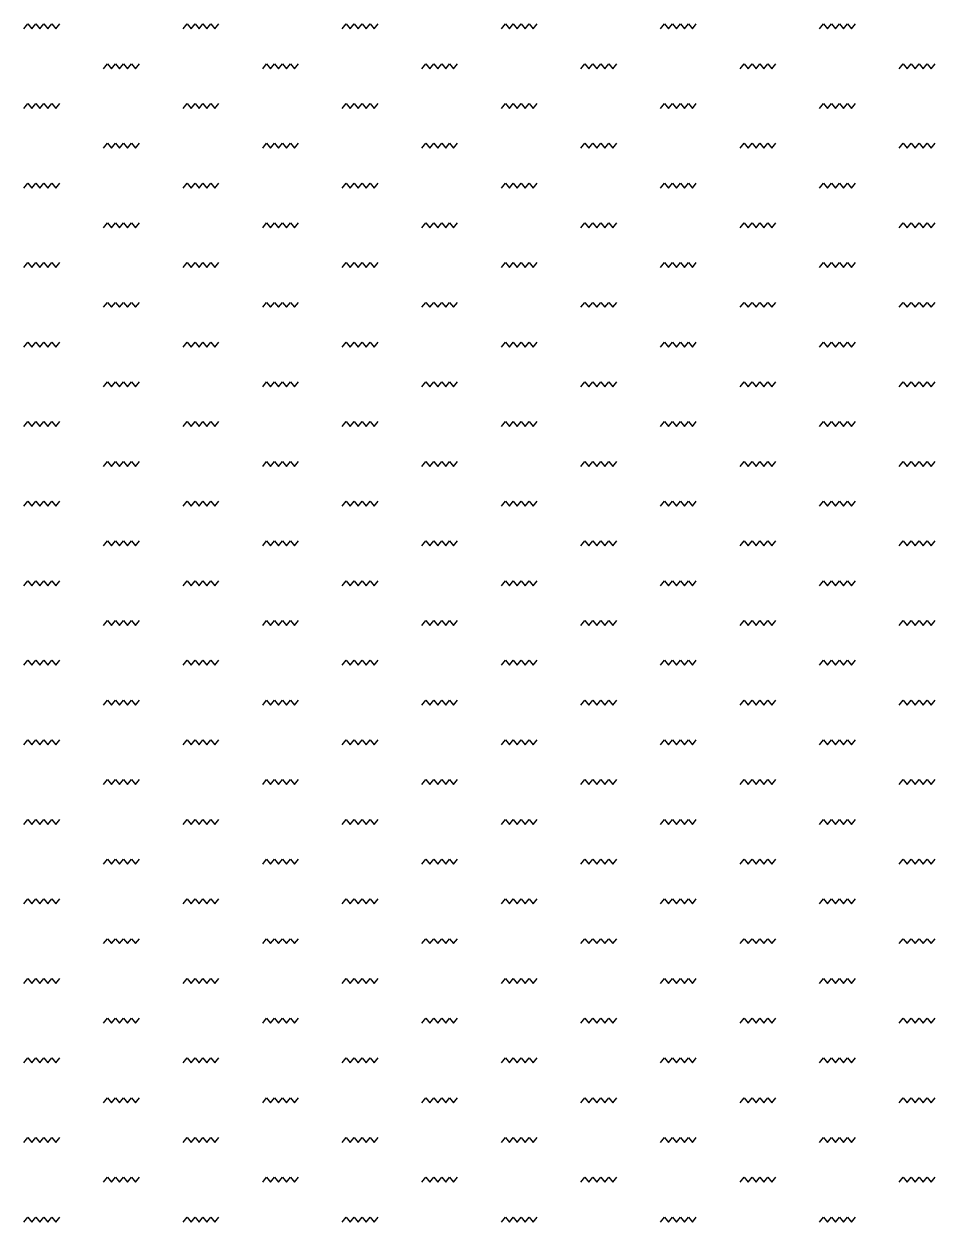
# Model space of a CAD drawing. Extents: x 0 to 1996, y -10 to 19965.
# Drawn here: x 40 to 956, y 7480 to 8685 of the extents above; entities that cross this region are included whole.
import ezdxf

# ---------------------------------------------------------------- set-up
doc = ezdxf.new("R2010")
doc.units = 0

msp = doc.modelspace()

# ---------------------------------------------------------------- linework, layer by layer
for points in [[(40, 8680), (44, 8685), (48, 8680), (52, 8685), (56, 8680), (60, 8685), (64, 8680), (68, 8685), (72, 8680), (76, 8685)], [(200, 8680), (204, 8685), (208, 8680), (212, 8685), (216, 8680), (220, 8685), (224, 8680), (228, 8685), (232, 8680), (236, 8685)], [(360, 8680), (364, 8685), (368, 8680), (372, 8685), (376, 8680), (380, 8685), (384, 8680), (388, 8685), (392, 8680), (396, 8685)], [(520, 8680), (524, 8685), (528, 8680), (532, 8685), (536, 8680), (540, 8685), (544, 8680), (548, 8685), (552, 8680), (556, 8685)], [(680, 8680), (684, 8685), (688, 8680), (692, 8685), (696, 8680), (700, 8685), (704, 8680), (708, 8685), (712, 8680), (716, 8685)], [(840, 8680), (844, 8685), (848, 8680), (852, 8685), (856, 8680), (860, 8685), (864, 8680), (868, 8685), (872, 8680), (876, 8685)], [(120, 8640), (124, 8645), (128, 8640), (132, 8645), (136, 8640), (140, 8645), (144, 8640), (148, 8645), (152, 8640), (156, 8645)], [(280, 8640), (284, 8645), (288, 8640), (292, 8645), (296, 8640), (300, 8645), (304, 8640), (308, 8645), (312, 8640), (316, 8645)], [(440, 8640), (444, 8645), (448, 8640), (452, 8645), (456, 8640), (460, 8645), (464, 8640), (468, 8645), (472, 8640), (476, 8645)], [(600, 8640), (604, 8645), (608, 8640), (612, 8645), (616, 8640), (620, 8645), (624, 8640), (628, 8645), (632, 8640), (636, 8645)], [(760, 8640), (764, 8645), (768, 8640), (772, 8645), (776, 8640), (780, 8645), (784, 8640), (788, 8645), (792, 8640), (796, 8645)], [(920, 8640), (924, 8645), (928, 8640), (932, 8645), (936, 8640), (940, 8645), (944, 8640), (948, 8645), (952, 8640), (956, 8645)], [(40, 8600), (44, 8605), (48, 8600), (52, 8605), (56, 8600), (60, 8605), (64, 8600), (68, 8605), (72, 8600), (76, 8605)], [(200, 8600), (204, 8605), (208, 8600), (212, 8605), (216, 8600), (220, 8605), (224, 8600), (228, 8605), (232, 8600), (236, 8605)], [(360, 8600), (364, 8605), (368, 8600), (372, 8605), (376, 8600), (380, 8605), (384, 8600), (388, 8605), (392, 8600), (396, 8605)], [(520, 8600), (524, 8605), (528, 8600), (532, 8605), (536, 8600), (540, 8605), (544, 8600), (548, 8605), (552, 8600), (556, 8605)], [(680, 8600), (684, 8605), (688, 8600), (692, 8605), (696, 8600), (700, 8605), (704, 8600), (708, 8605), (712, 8600), (716, 8605)], [(840, 8600), (844, 8605), (848, 8600), (852, 8605), (856, 8600), (860, 8605), (864, 8600), (868, 8605), (872, 8600), (876, 8605)], [(120, 8560), (124, 8565), (128, 8560), (132, 8565), (136, 8560), (140, 8565), (144, 8560), (148, 8565), (152, 8560), (156, 8565)], [(280, 8560), (284, 8565), (288, 8560), (292, 8565), (296, 8560), (300, 8565), (304, 8560), (308, 8565), (312, 8560), (316, 8565)], [(440, 8560), (444, 8565), (448, 8560), (452, 8565), (456, 8560), (460, 8565), (464, 8560), (468, 8565), (472, 8560), (476, 8565)], [(600, 8560), (604, 8565), (608, 8560), (612, 8565), (616, 8560), (620, 8565), (624, 8560), (628, 8565), (632, 8560), (636, 8565)], [(760, 8560), (764, 8565), (768, 8560), (772, 8565), (776, 8560), (780, 8565), (784, 8560), (788, 8565), (792, 8560), (796, 8565)], [(920, 8560), (924, 8565), (928, 8560), (932, 8565), (936, 8560), (940, 8565), (944, 8560), (948, 8565), (952, 8560), (956, 8565)], [(40, 8520), (44, 8525), (48, 8520), (52, 8525), (56, 8520), (60, 8525), (64, 8520), (68, 8525), (72, 8520), (76, 8525)], [(200, 8520), (204, 8525), (208, 8520), (212, 8525), (216, 8520), (220, 8525), (224, 8520), (228, 8525), (232, 8520), (236, 8525)], [(360, 8520), (364, 8525), (368, 8520), (372, 8525), (376, 8520), (380, 8525), (384, 8520), (388, 8525), (392, 8520), (396, 8525)], [(520, 8520), (524, 8525), (528, 8520), (532, 8525), (536, 8520), (540, 8525), (544, 8520), (548, 8525), (552, 8520), (556, 8525)], [(680, 8520), (684, 8525), (688, 8520), (692, 8525), (696, 8520), (700, 8525), (704, 8520), (708, 8525), (712, 8520), (716, 8525)], [(840, 8520), (844, 8525), (848, 8520), (852, 8525), (856, 8520), (860, 8525), (864, 8520), (868, 8525), (872, 8520), (876, 8525)], [(120, 8480), (124, 8485), (128, 8480), (132, 8485), (136, 8480), (140, 8485), (144, 8480), (148, 8485), (152, 8480), (156, 8485)], [(280, 8480), (284, 8485), (288, 8480), (292, 8485), (296, 8480), (300, 8485), (304, 8480), (308, 8485), (312, 8480), (316, 8485)], [(440, 8480), (444, 8485), (448, 8480), (452, 8485), (456, 8480), (460, 8485), (464, 8480), (468, 8485), (472, 8480), (476, 8485)], [(600, 8480), (604, 8485), (608, 8480), (612, 8485), (616, 8480), (620, 8485), (624, 8480), (628, 8485), (632, 8480), (636, 8485)], [(760, 8480), (764, 8485), (768, 8480), (772, 8485), (776, 8480), (780, 8485), (784, 8480), (788, 8485), (792, 8480), (796, 8485)], [(920, 8480), (924, 8485), (928, 8480), (932, 8485), (936, 8480), (940, 8485), (944, 8480), (948, 8485), (952, 8480), (956, 8485)], [(40, 8440), (44, 8445), (48, 8440), (52, 8445), (56, 8440), (60, 8445), (64, 8440), (68, 8445), (72, 8440), (76, 8445)], [(200, 8440), (204, 8445), (208, 8440), (212, 8445), (216, 8440), (220, 8445), (224, 8440), (228, 8445), (232, 8440), (236, 8445)], [(360, 8440), (364, 8445), (368, 8440), (372, 8445), (376, 8440), (380, 8445), (384, 8440), (388, 8445), (392, 8440), (396, 8445)], [(520, 8440), (524, 8445), (528, 8440), (532, 8445), (536, 8440), (540, 8445), (544, 8440), (548, 8445), (552, 8440), (556, 8445)], [(680, 8440), (684, 8445), (688, 8440), (692, 8445), (696, 8440), (700, 8445), (704, 8440), (708, 8445), (712, 8440), (716, 8445)], [(840, 8440), (844, 8445), (848, 8440), (852, 8445), (856, 8440), (860, 8445), (864, 8440), (868, 8445), (872, 8440), (876, 8445)], [(120, 8400), (124, 8405), (128, 8400), (132, 8405), (136, 8400), (140, 8405), (144, 8400), (148, 8405), (152, 8400), (156, 8405)], [(280, 8400), (284, 8405), (288, 8400), (292, 8405), (296, 8400), (300, 8405), (304, 8400), (308, 8405), (312, 8400), (316, 8405)], [(440, 8400), (444, 8405), (448, 8400), (452, 8405), (456, 8400), (460, 8405), (464, 8400), (468, 8405), (472, 8400), (476, 8405)], [(600, 8400), (604, 8405), (608, 8400), (612, 8405), (616, 8400), (620, 8405), (624, 8400), (628, 8405), (632, 8400), (636, 8405)], [(760, 8400), (764, 8405), (768, 8400), (772, 8405), (776, 8400), (780, 8405), (784, 8400), (788, 8405), (792, 8400), (796, 8405)], [(920, 8400), (924, 8405), (928, 8400), (932, 8405), (936, 8400), (940, 8405), (944, 8400), (948, 8405), (952, 8400), (956, 8405)], [(40, 8360), (44, 8365), (48, 8360), (52, 8365), (56, 8360), (60, 8365), (64, 8360), (68, 8365), (72, 8360), (76, 8365)], [(200, 8360), (204, 8365), (208, 8360), (212, 8365), (216, 8360), (220, 8365), (224, 8360), (228, 8365), (232, 8360), (236, 8365)], [(360, 8360), (364, 8365), (368, 8360), (372, 8365), (376, 8360), (380, 8365), (384, 8360), (388, 8365), (392, 8360), (396, 8365)], [(520, 8360), (524, 8365), (528, 8360), (532, 8365), (536, 8360), (540, 8365), (544, 8360), (548, 8365), (552, 8360), (556, 8365)], [(680, 8360), (684, 8365), (688, 8360), (692, 8365), (696, 8360), (700, 8365), (704, 8360), (708, 8365), (712, 8360), (716, 8365)], [(840, 8360), (844, 8365), (848, 8360), (852, 8365), (856, 8360), (860, 8365), (864, 8360), (868, 8365), (872, 8360), (876, 8365)], [(120, 8320), (124, 8325), (128, 8320), (132, 8325), (136, 8320), (140, 8325), (144, 8320), (148, 8325), (152, 8320), (156, 8325)], [(280, 8320), (284, 8325), (288, 8320), (292, 8325), (296, 8320), (300, 8325), (304, 8320), (308, 8325), (312, 8320), (316, 8325)], [(440, 8320), (444, 8325), (448, 8320), (452, 8325), (456, 8320), (460, 8325), (464, 8320), (468, 8325), (472, 8320), (476, 8325)], [(600, 8320), (604, 8325), (608, 8320), (612, 8325), (616, 8320), (620, 8325), (624, 8320), (628, 8325), (632, 8320), (636, 8325)], [(760, 8320), (764, 8325), (768, 8320), (772, 8325), (776, 8320), (780, 8325), (784, 8320), (788, 8325), (792, 8320), (796, 8325)], [(920, 8320), (924, 8325), (928, 8320), (932, 8325), (936, 8320), (940, 8325), (944, 8320), (948, 8325), (952, 8320), (956, 8325)], [(40, 8280), (44, 8285), (48, 8280), (52, 8285), (56, 8280), (60, 8285), (64, 8280), (68, 8285), (72, 8280), (76, 8285)], [(200, 8280), (204, 8285), (208, 8280), (212, 8285), (216, 8280), (220, 8285), (224, 8280), (228, 8285), (232, 8280), (236, 8285)], [(360, 8280), (364, 8285), (368, 8280), (372, 8285), (376, 8280), (380, 8285), (384, 8280), (388, 8285), (392, 8280), (396, 8285)], [(520, 8280), (524, 8285), (528, 8280), (532, 8285), (536, 8280), (540, 8285), (544, 8280), (548, 8285), (552, 8280), (556, 8285)], [(680, 8280), (684, 8285), (688, 8280), (692, 8285), (696, 8280), (700, 8285), (704, 8280), (708, 8285), (712, 8280), (716, 8285)], [(840, 8280), (844, 8285), (848, 8280), (852, 8285), (856, 8280), (860, 8285), (864, 8280), (868, 8285), (872, 8280), (876, 8285)], [(120, 8240), (124, 8245), (128, 8240), (132, 8245), (136, 8240), (140, 8245), (144, 8240), (148, 8245), (152, 8240), (156, 8245)], [(280, 8240), (284, 8245), (288, 8240), (292, 8245), (296, 8240), (300, 8245), (304, 8240), (308, 8245), (312, 8240), (316, 8245)], [(440, 8240), (444, 8245), (448, 8240), (452, 8245), (456, 8240), (460, 8245), (464, 8240), (468, 8245), (472, 8240), (476, 8245)], [(600, 8240), (604, 8245), (608, 8240), (612, 8245), (616, 8240), (620, 8245), (624, 8240), (628, 8245), (632, 8240), (636, 8245)], [(760, 8240), (764, 8245), (768, 8240), (772, 8245), (776, 8240), (780, 8245), (784, 8240), (788, 8245), (792, 8240), (796, 8245)], [(920, 8240), (924, 8245), (928, 8240), (932, 8245), (936, 8240), (940, 8245), (944, 8240), (948, 8245), (952, 8240), (956, 8245)], [(40, 8200), (44, 8205), (48, 8200), (52, 8205), (56, 8200), (60, 8205), (64, 8200), (68, 8205), (72, 8200), (76, 8205)], [(200, 8200), (204, 8205), (208, 8200), (212, 8205), (216, 8200), (220, 8205), (224, 8200), (228, 8205), (232, 8200), (236, 8205)], [(360, 8200), (364, 8205), (368, 8200), (372, 8205), (376, 8200), (380, 8205), (384, 8200), (388, 8205), (392, 8200), (396, 8205)], [(520, 8200), (524, 8205), (528, 8200), (532, 8205), (536, 8200), (540, 8205), (544, 8200), (548, 8205), (552, 8200), (556, 8205)], [(680, 8200), (684, 8205), (688, 8200), (692, 8205), (696, 8200), (700, 8205), (704, 8200), (708, 8205), (712, 8200), (716, 8205)], [(840, 8200), (844, 8205), (848, 8200), (852, 8205), (856, 8200), (860, 8205), (864, 8200), (868, 8205), (872, 8200), (876, 8205)], [(120, 8160), (124, 8165), (128, 8160), (132, 8165), (136, 8160), (140, 8165), (144, 8160), (148, 8165), (152, 8160), (156, 8165)], [(280, 8160), (284, 8165), (288, 8160), (292, 8165), (296, 8160), (300, 8165), (304, 8160), (308, 8165), (312, 8160), (316, 8165)], [(440, 8160), (444, 8165), (448, 8160), (452, 8165), (456, 8160), (460, 8165), (464, 8160), (468, 8165), (472, 8160), (476, 8165)], [(600, 8160), (604, 8165), (608, 8160), (612, 8165), (616, 8160), (620, 8165), (624, 8160), (628, 8165), (632, 8160), (636, 8165)], [(760, 8160), (764, 8165), (768, 8160), (772, 8165), (776, 8160), (780, 8165), (784, 8160), (788, 8165), (792, 8160), (796, 8165)], [(920, 8160), (924, 8165), (928, 8160), (932, 8165), (936, 8160), (940, 8165), (944, 8160), (948, 8165), (952, 8160), (956, 8165)], [(40, 8120), (44, 8125), (48, 8120), (52, 8125), (56, 8120), (60, 8125), (64, 8120), (68, 8125), (72, 8120), (76, 8125)], [(200, 8120), (204, 8125), (208, 8120), (212, 8125), (216, 8120), (220, 8125), (224, 8120), (228, 8125), (232, 8120), (236, 8125)], [(360, 8120), (364, 8125), (368, 8120), (372, 8125), (376, 8120), (380, 8125), (384, 8120), (388, 8125), (392, 8120), (396, 8125)], [(520, 8120), (524, 8125), (528, 8120), (532, 8125), (536, 8120), (540, 8125), (544, 8120), (548, 8125), (552, 8120), (556, 8125)], [(680, 8120), (684, 8125), (688, 8120), (692, 8125), (696, 8120), (700, 8125), (704, 8120), (708, 8125), (712, 8120), (716, 8125)], [(840, 8120), (844, 8125), (848, 8120), (852, 8125), (856, 8120), (860, 8125), (864, 8120), (868, 8125), (872, 8120), (876, 8125)], [(120, 8080), (124, 8085), (128, 8080), (132, 8085), (136, 8080), (140, 8085), (144, 8080), (148, 8085), (152, 8080), (156, 8085)], [(280, 8080), (284, 8085), (288, 8080), (292, 8085), (296, 8080), (300, 8085), (304, 8080), (308, 8085), (312, 8080), (316, 8085)], [(440, 8080), (444, 8085), (448, 8080), (452, 8085), (456, 8080), (460, 8085), (464, 8080), (468, 8085), (472, 8080), (476, 8085)], [(600, 8080), (604, 8085), (608, 8080), (612, 8085), (616, 8080), (620, 8085), (624, 8080), (628, 8085), (632, 8080), (636, 8085)], [(760, 8080), (764, 8085), (768, 8080), (772, 8085), (776, 8080), (780, 8085), (784, 8080), (788, 8085), (792, 8080), (796, 8085)], [(920, 8080), (924, 8085), (928, 8080), (932, 8085), (936, 8080), (940, 8085), (944, 8080), (948, 8085), (952, 8080), (956, 8085)], [(40, 8040), (44, 8045), (48, 8040), (52, 8045), (56, 8040), (60, 8045), (64, 8040), (68, 8045), (72, 8040), (76, 8045)], [(200, 8040), (204, 8045), (208, 8040), (212, 8045), (216, 8040), (220, 8045), (224, 8040), (228, 8045), (232, 8040), (236, 8045)], [(360, 8040), (364, 8045), (368, 8040), (372, 8045), (376, 8040), (380, 8045), (384, 8040), (388, 8045), (392, 8040), (396, 8045)], [(520, 8040), (524, 8045), (528, 8040), (532, 8045), (536, 8040), (540, 8045), (544, 8040), (548, 8045), (552, 8040), (556, 8045)], [(680, 8040), (684, 8045), (688, 8040), (692, 8045), (696, 8040), (700, 8045), (704, 8040), (708, 8045), (712, 8040), (716, 8045)], [(840, 8040), (844, 8045), (848, 8040), (852, 8045), (856, 8040), (860, 8045), (864, 8040), (868, 8045), (872, 8040), (876, 8045)], [(120, 8000), (124, 8005), (128, 8000), (132, 8005), (136, 8000), (140, 8005), (144, 8000), (148, 8005), (152, 8000), (156, 8005)], [(280, 8000), (284, 8005), (288, 8000), (292, 8005), (296, 8000), (300, 8005), (304, 8000), (308, 8005), (312, 8000), (316, 8005)], [(440, 8000), (444, 8005), (448, 8000), (452, 8005), (456, 8000), (460, 8005), (464, 8000), (468, 8005), (472, 8000), (476, 8005)], [(600, 8000), (604, 8005), (608, 8000), (612, 8005), (616, 8000), (620, 8005), (624, 8000), (628, 8005), (632, 8000), (636, 8005)], [(760, 8000), (764, 8005), (768, 8000), (772, 8005), (776, 8000), (780, 8005), (784, 8000), (788, 8005), (792, 8000), (796, 8005)], [(920, 8000), (924, 8005), (928, 8000), (932, 8005), (936, 8000), (940, 8005), (944, 8000), (948, 8005), (952, 8000), (956, 8005)], [(40, 7960), (44, 7965), (48, 7960), (52, 7965), (56, 7960), (60, 7965), (64, 7960), (68, 7965), (72, 7960), (76, 7965)], [(200, 7960), (204, 7965), (208, 7960), (212, 7965), (216, 7960), (220, 7965), (224, 7960), (228, 7965), (232, 7960), (236, 7965)], [(360, 7960), (364, 7965), (368, 7960), (372, 7965), (376, 7960), (380, 7965), (384, 7960), (388, 7965), (392, 7960), (396, 7965)], [(520, 7960), (524, 7965), (528, 7960), (532, 7965), (536, 7960), (540, 7965), (544, 7960), (548, 7965), (552, 7960), (556, 7965)], [(680, 7960), (684, 7965), (688, 7960), (692, 7965), (696, 7960), (700, 7965), (704, 7960), (708, 7965), (712, 7960), (716, 7965)], [(840, 7960), (844, 7965), (848, 7960), (852, 7965), (856, 7960), (860, 7965), (864, 7960), (868, 7965), (872, 7960), (876, 7965)], [(120, 7920), (124, 7925), (128, 7920), (132, 7925), (136, 7920), (140, 7925), (144, 7920), (148, 7925), (152, 7920), (156, 7925)], [(280, 7920), (284, 7925), (288, 7920), (292, 7925), (296, 7920), (300, 7925), (304, 7920), (308, 7925), (312, 7920), (316, 7925)], [(440, 7920), (444, 7925), (448, 7920), (452, 7925), (456, 7920), (460, 7925), (464, 7920), (468, 7925), (472, 7920), (476, 7925)], [(600, 7920), (604, 7925), (608, 7920), (612, 7925), (616, 7920), (620, 7925), (624, 7920), (628, 7925), (632, 7920), (636, 7925)], [(760, 7920), (764, 7925), (768, 7920), (772, 7925), (776, 7920), (780, 7925), (784, 7920), (788, 7925), (792, 7920), (796, 7925)], [(920, 7920), (924, 7925), (928, 7920), (932, 7925), (936, 7920), (940, 7925), (944, 7920), (948, 7925), (952, 7920), (956, 7925)], [(40, 7880), (44, 7885), (48, 7880), (52, 7885), (56, 7880), (60, 7885), (64, 7880), (68, 7885), (72, 7880), (76, 7885)], [(200, 7880), (204, 7885), (208, 7880), (212, 7885), (216, 7880), (220, 7885), (224, 7880), (228, 7885), (232, 7880), (236, 7885)], [(360, 7880), (364, 7885), (368, 7880), (372, 7885), (376, 7880), (380, 7885), (384, 7880), (388, 7885), (392, 7880), (396, 7885)], [(520, 7880), (524, 7885), (528, 7880), (532, 7885), (536, 7880), (540, 7885), (544, 7880), (548, 7885), (552, 7880), (556, 7885)], [(680, 7880), (684, 7885), (688, 7880), (692, 7885), (696, 7880), (700, 7885), (704, 7880), (708, 7885), (712, 7880), (716, 7885)], [(840, 7880), (844, 7885), (848, 7880), (852, 7885), (856, 7880), (860, 7885), (864, 7880), (868, 7885), (872, 7880), (876, 7885)], [(120, 7840), (124, 7845), (128, 7840), (132, 7845), (136, 7840), (140, 7845), (144, 7840), (148, 7845), (152, 7840), (156, 7845)], [(280, 7840), (284, 7845), (288, 7840), (292, 7845), (296, 7840), (300, 7845), (304, 7840), (308, 7845), (312, 7840), (316, 7845)], [(440, 7840), (444, 7845), (448, 7840), (452, 7845), (456, 7840), (460, 7845), (464, 7840), (468, 7845), (472, 7840), (476, 7845)], [(600, 7840), (604, 7845), (608, 7840), (612, 7845), (616, 7840), (620, 7845), (624, 7840), (628, 7845), (632, 7840), (636, 7845)], [(760, 7840), (764, 7845), (768, 7840), (772, 7845), (776, 7840), (780, 7845), (784, 7840), (788, 7845), (792, 7840), (796, 7845)], [(920, 7840), (924, 7845), (928, 7840), (932, 7845), (936, 7840), (940, 7845), (944, 7840), (948, 7845), (952, 7840), (956, 7845)], [(40, 7800), (44, 7805), (48, 7800), (52, 7805), (56, 7800), (60, 7805), (64, 7800), (68, 7805), (72, 7800), (76, 7805)], [(200, 7800), (204, 7805), (208, 7800), (212, 7805), (216, 7800), (220, 7805), (224, 7800), (228, 7805), (232, 7800), (236, 7805)], [(360, 7800), (364, 7805), (368, 7800), (372, 7805), (376, 7800), (380, 7805), (384, 7800), (388, 7805), (392, 7800), (396, 7805)], [(520, 7800), (524, 7805), (528, 7800), (532, 7805), (536, 7800), (540, 7805), (544, 7800), (548, 7805), (552, 7800), (556, 7805)], [(680, 7800), (684, 7805), (688, 7800), (692, 7805), (696, 7800), (700, 7805), (704, 7800), (708, 7805), (712, 7800), (716, 7805)], [(840, 7800), (844, 7805), (848, 7800), (852, 7805), (856, 7800), (860, 7805), (864, 7800), (868, 7805), (872, 7800), (876, 7805)], [(120, 7760), (124, 7765), (128, 7760), (132, 7765), (136, 7760), (140, 7765), (144, 7760), (148, 7765), (152, 7760), (156, 7765)], [(280, 7760), (284, 7765), (288, 7760), (292, 7765), (296, 7760), (300, 7765), (304, 7760), (308, 7765), (312, 7760), (316, 7765)], [(440, 7760), (444, 7765), (448, 7760), (452, 7765), (456, 7760), (460, 7765), (464, 7760), (468, 7765), (472, 7760), (476, 7765)], [(600, 7760), (604, 7765), (608, 7760), (612, 7765), (616, 7760), (620, 7765), (624, 7760), (628, 7765), (632, 7760), (636, 7765)], [(760, 7760), (764, 7765), (768, 7760), (772, 7765), (776, 7760), (780, 7765), (784, 7760), (788, 7765), (792, 7760), (796, 7765)], [(920, 7760), (924, 7765), (928, 7760), (932, 7765), (936, 7760), (940, 7765), (944, 7760), (948, 7765), (952, 7760), (956, 7765)], [(40, 7720), (44, 7725), (48, 7720), (52, 7725), (56, 7720), (60, 7725), (64, 7720), (68, 7725), (72, 7720), (76, 7725)], [(200, 7720), (204, 7725), (208, 7720), (212, 7725), (216, 7720), (220, 7725), (224, 7720), (228, 7725), (232, 7720), (236, 7725)], [(360, 7720), (364, 7725), (368, 7720), (372, 7725), (376, 7720), (380, 7725), (384, 7720), (388, 7725), (392, 7720), (396, 7725)], [(520, 7720), (524, 7725), (528, 7720), (532, 7725), (536, 7720), (540, 7725), (544, 7720), (548, 7725), (552, 7720), (556, 7725)], [(680, 7720), (684, 7725), (688, 7720), (692, 7725), (696, 7720), (700, 7725), (704, 7720), (708, 7725), (712, 7720), (716, 7725)], [(840, 7720), (844, 7725), (848, 7720), (852, 7725), (856, 7720), (860, 7725), (864, 7720), (868, 7725), (872, 7720), (876, 7725)], [(120, 7680), (124, 7685), (128, 7680), (132, 7685), (136, 7680), (140, 7685), (144, 7680), (148, 7685), (152, 7680), (156, 7685)], [(280, 7680), (284, 7685), (288, 7680), (292, 7685), (296, 7680), (300, 7685), (304, 7680), (308, 7685), (312, 7680), (316, 7685)], [(440, 7680), (444, 7685), (448, 7680), (452, 7685), (456, 7680), (460, 7685), (464, 7680), (468, 7685), (472, 7680), (476, 7685)], [(600, 7680), (604, 7685), (608, 7680), (612, 7685), (616, 7680), (620, 7685), (624, 7680), (628, 7685), (632, 7680), (636, 7685)], [(760, 7680), (764, 7685), (768, 7680), (772, 7685), (776, 7680), (780, 7685), (784, 7680), (788, 7685), (792, 7680), (796, 7685)], [(920, 7680), (924, 7685), (928, 7680), (932, 7685), (936, 7680), (940, 7685), (944, 7680), (948, 7685), (952, 7680), (956, 7685)], [(40, 7640), (44, 7645), (48, 7640), (52, 7645), (56, 7640), (60, 7645), (64, 7640), (68, 7645), (72, 7640), (76, 7645)], [(200, 7640), (204, 7645), (208, 7640), (212, 7645), (216, 7640), (220, 7645), (224, 7640), (228, 7645), (232, 7640), (236, 7645)], [(360, 7640), (364, 7645), (368, 7640), (372, 7645), (376, 7640), (380, 7645), (384, 7640), (388, 7645), (392, 7640), (396, 7645)], [(520, 7640), (524, 7645), (528, 7640), (532, 7645), (536, 7640), (540, 7645), (544, 7640), (548, 7645), (552, 7640), (556, 7645)], [(680, 7640), (684, 7645), (688, 7640), (692, 7645), (696, 7640), (700, 7645), (704, 7640), (708, 7645), (712, 7640), (716, 7645)], [(840, 7640), (844, 7645), (848, 7640), (852, 7645), (856, 7640), (860, 7645), (864, 7640), (868, 7645), (872, 7640), (876, 7645)], [(120, 7600), (124, 7605), (128, 7600), (132, 7605), (136, 7600), (140, 7605), (144, 7600), (148, 7605), (152, 7600), (156, 7605)], [(280, 7600), (284, 7605), (288, 7600), (292, 7605), (296, 7600), (300, 7605), (304, 7600), (308, 7605), (312, 7600), (316, 7605)], [(440, 7600), (444, 7605), (448, 7600), (452, 7605), (456, 7600), (460, 7605), (464, 7600), (468, 7605), (472, 7600), (476, 7605)], [(600, 7600), (604, 7605), (608, 7600), (612, 7605), (616, 7600), (620, 7605), (624, 7600), (628, 7605), (632, 7600), (636, 7605)], [(760, 7600), (764, 7605), (768, 7600), (772, 7605), (776, 7600), (780, 7605), (784, 7600), (788, 7605), (792, 7600), (796, 7605)], [(920, 7600), (924, 7605), (928, 7600), (932, 7605), (936, 7600), (940, 7605), (944, 7600), (948, 7605), (952, 7600), (956, 7605)], [(40, 7560), (44, 7565), (48, 7560), (52, 7565), (56, 7560), (60, 7565), (64, 7560), (68, 7565), (72, 7560), (76, 7565)], [(200, 7560), (204, 7565), (208, 7560), (212, 7565), (216, 7560), (220, 7565), (224, 7560), (228, 7565), (232, 7560), (236, 7565)], [(360, 7560), (364, 7565), (368, 7560), (372, 7565), (376, 7560), (380, 7565), (384, 7560), (388, 7565), (392, 7560), (396, 7565)], [(520, 7560), (524, 7565), (528, 7560), (532, 7565), (536, 7560), (540, 7565), (544, 7560), (548, 7565), (552, 7560), (556, 7565)], [(680, 7560), (684, 7565), (688, 7560), (692, 7565), (696, 7560), (700, 7565), (704, 7560), (708, 7565), (712, 7560), (716, 7565)], [(840, 7560), (844, 7565), (848, 7560), (852, 7565), (856, 7560), (860, 7565), (864, 7560), (868, 7565), (872, 7560), (876, 7565)], [(120, 7520), (124, 7525), (128, 7520), (132, 7525), (136, 7520), (140, 7525), (144, 7520), (148, 7525), (152, 7520), (156, 7525)], [(280, 7520), (284, 7525), (288, 7520), (292, 7525), (296, 7520), (300, 7525), (304, 7520), (308, 7525), (312, 7520), (316, 7525)], [(440, 7520), (444, 7525), (448, 7520), (452, 7525), (456, 7520), (460, 7525), (464, 7520), (468, 7525), (472, 7520), (476, 7525)], [(600, 7520), (604, 7525), (608, 7520), (612, 7525), (616, 7520), (620, 7525), (624, 7520), (628, 7525), (632, 7520), (636, 7525)], [(760, 7520), (764, 7525), (768, 7520), (772, 7525), (776, 7520), (780, 7525), (784, 7520), (788, 7525), (792, 7520), (796, 7525)], [(920, 7520), (924, 7525), (928, 7520), (932, 7525), (936, 7520), (940, 7525), (944, 7520), (948, 7525), (952, 7520), (956, 7525)], [(40, 7480), (44, 7485), (48, 7480), (52, 7485), (56, 7480), (60, 7485), (64, 7480), (68, 7485), (72, 7480), (76, 7485)], [(200, 7480), (204, 7485), (208, 7480), (212, 7485), (216, 7480), (220, 7485), (224, 7480), (228, 7485), (232, 7480), (236, 7485)], [(360, 7480), (364, 7485), (368, 7480), (372, 7485), (376, 7480), (380, 7485), (384, 7480), (388, 7485), (392, 7480), (396, 7485)], [(520, 7480), (524, 7485), (528, 7480), (532, 7485), (536, 7480), (540, 7485), (544, 7480), (548, 7485), (552, 7480), (556, 7485)], [(680, 7480), (684, 7485), (688, 7480), (692, 7485), (696, 7480), (700, 7485), (704, 7480), (708, 7485), (712, 7480), (716, 7485)], [(840, 7480), (844, 7485), (848, 7480), (852, 7485), (856, 7480), (860, 7485), (864, 7480), (868, 7485), (872, 7480), (876, 7485)]]:
    msp.add_lwpolyline(points)

doc.saveas('drawing.dxf')
